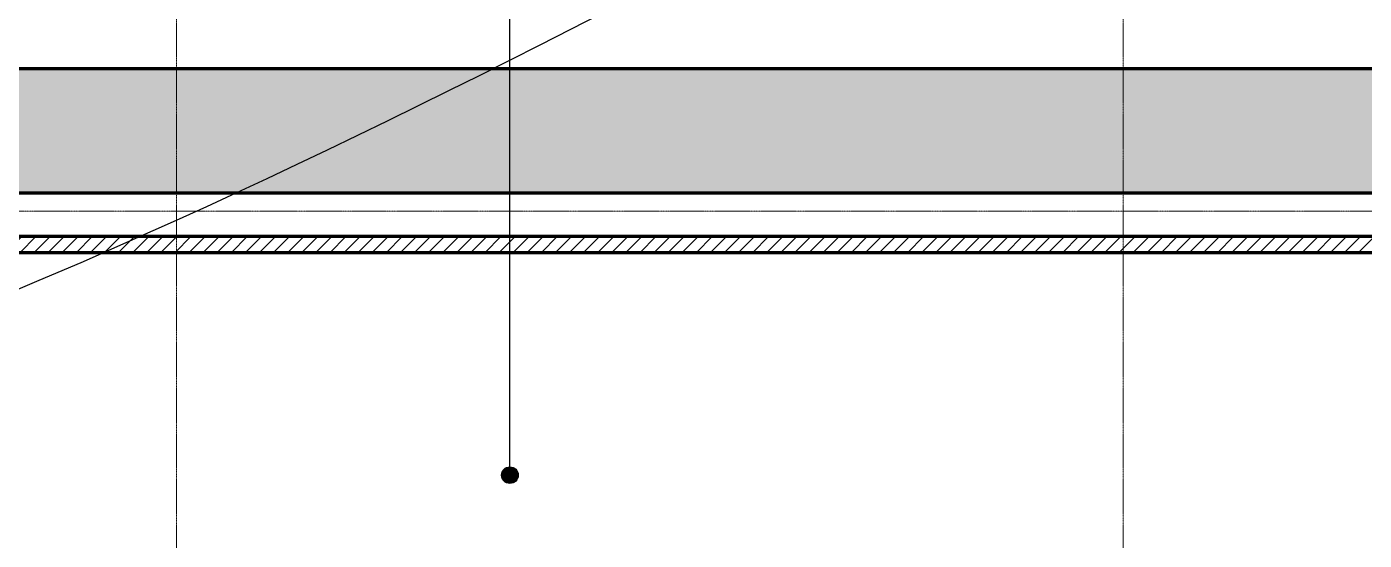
# Model space of a CAD drawing. Header units: millimetres. Extents: x -853228 to -744682, y -17776 to 32484.
# Drawn here: x -803487 to -787378, y 8232 to 14417 of the extents above; entities that cross this region are included whole.
import ezdxf

# ---------------------------------------------------------------- set-up
doc = ezdxf.new("R2010")
doc.units = ezdxf.units.MM
doc.linetypes.add('DPA_Grid _ Level 100', pattern=[10, 5.5, -1.6, 1.3, -1.6])
for name, color, linetype, lineweight in [('A-FLOR-E', 2, 'Continuous', 35), ('A-ROOM-IDEN', 3, 'Continuous', 25), ('A-WALL', 5, 'Continuous', 35), ('A-WALL-PATT', 1, 'Continuous', 9), ('S-GRID', 251, 'Continuous', 9)]:
    doc.layers.add(name, color=color, linetype=linetype, lineweight=lineweight)

# ---------------------------------------------------------------- blocks, each defined once
blk = doc.blocks.new('*U393')
at = {"layer": 'S-GRID', "linetype": 'DPA_Grid _ Level 100'}
for p, q in [((0, -21354.7), (0, 16961.2)), ((11400, -21354.7), (11400, 16961.2)), ((22800, 8615), (-50209.7, 8615))]:
    blk.add_line(p, q, dxfattribs=at)

msp = doc.modelspace()

# ---------------------------------------------------------------- hatches: boundary and pattern name
at = {"layer": 'A-ROOM-IDEN'}
h = msp.add_hatch(color=256, dxfattribs=at)
edge = h.paths.add_edge_path()
edge.add_arc((-797668, 9016), 100, 0, 360)
at = {"layer": 'A-WALL-PATT', "lineweight": 9}
h = msp.add_hatch(dxfattribs=at)
h.set_pattern_fill('FP_1', color=256, style=0, pattern_type=2)
h.set_pattern_definition([(50, (0, 0), (728.7365, -63.75582), [76.2, -838.2]), (355, (0, 0), (-140.9716, 764.2276), [60.96, -670.56]), (100.451, (60.7, -5.3), (587.77, 700.46675), [64.76, -712.36]), (46.184, (0, 203.2), (1084.3162, -168.171), [114.3, -1257.3]), (96.636, (90.4, 189.2), (949.6099, 989.7098), [97.14, -1068.54]), (351.184, (0, 203.2), (949.6206, 989.7012), [91.44, -1005.84]), (21, (101.6, 152.4), (606.45787, -409.06057), [76.2, -838.2]), (326, (101.6, 152.4), (247.20834, 736.7529), [60.96, -670.56]), (71.451, (152.14, 118.3), (853.66825, 327.6855), [64.76, -712.36]), (37.5, (0, 0), (12.35469, 338.22012), [33.528, -628.904, 33.528, -647.192, -673.1]), (37.5, (0, 0), (12.35469, 338.22012), [-1343.152, 33.528, -639.572]), (7.5, (0, 0), (267.27887, 400.72213), [33.528, -354.584, 33.528, -613.664, -256.54]), (7.5, (0, 0), (267.27887, 400.72213), [-1035.304, 33.528, -223.012]), (327.5, (-226.57, 0), (542.36333, -22.915345), [33.528, -220.472, 33.528, -758.952, -1051.56]), (327.5, (-226.57, 0), (542.36333, -22.915345), [-1046.48, 33.528, -1018.032]), (317.5, (-328.17, 0), (592.51696, 101.7071), [33.528, -296.672, 33.528, -492.76, -746.76]), (317.5, (-328.17, 0), (592.51696, 101.7071), [-856.488, 33.528, -713.232])])
h.paths.add_polyline_path([(-778775, 12414), (-778775, 13914), (-848907, 13914), (-848907, 12414), (-785882, 12414)])
h = msp.add_hatch(dxfattribs=at)
h.set_pattern_fill('FP_2', color=256, style=0, pattern_type=2)
h.set_pattern_definition([(45, (0, 0), (-84.852814, 84.852814), [])])
h.paths.add_polyline_path([(-785882, 11694), (-785882, 11894), (-826682, 11894), (-826682, 11694), (-786082, 11694)])

# ---------------------------------------------------------------- linework, layer by layer
msp.add_spline([(-835882, 3579), (-801682, 12088), (-758836, 27097), (-744682, 3579)], degree=3)
at = {"layer": 'A-FLOR-E'}
for p, q in [((-848907, 12414), (-778775, 12414)), ((-778775, 12414), (-848907, 12414)), ((-848907, 12414), (-778775, 12414)), ((-778775, 12414), (-848907, 12414))]:
    msp.add_line(p, q, dxfattribs=at)
at = {"layer": 'A-ROOM-IDEN'}
msp.add_line((-797668, 9016), (-797668, 16548), dxfattribs=at)
msp.add_circle((-797668, 9016), 100, dxfattribs=at)
at = {"layer": 'A-WALL', "color": 7, "lineweight": 70}
for p, q in [((-847407, 13914), (-778775, 13914)), ((-786082, 12414), (-807982, 12414)), ((-807982, 11894), (-786082, 11894)), ((-786082, 11694), (-807982, 11694))]:
    msp.add_line(p, q, dxfattribs=at)

# ---------------------------------------------------------------- block references
msp.add_blockref('*U393', (-801682, 3579))

doc.saveas('drawing.dxf')
